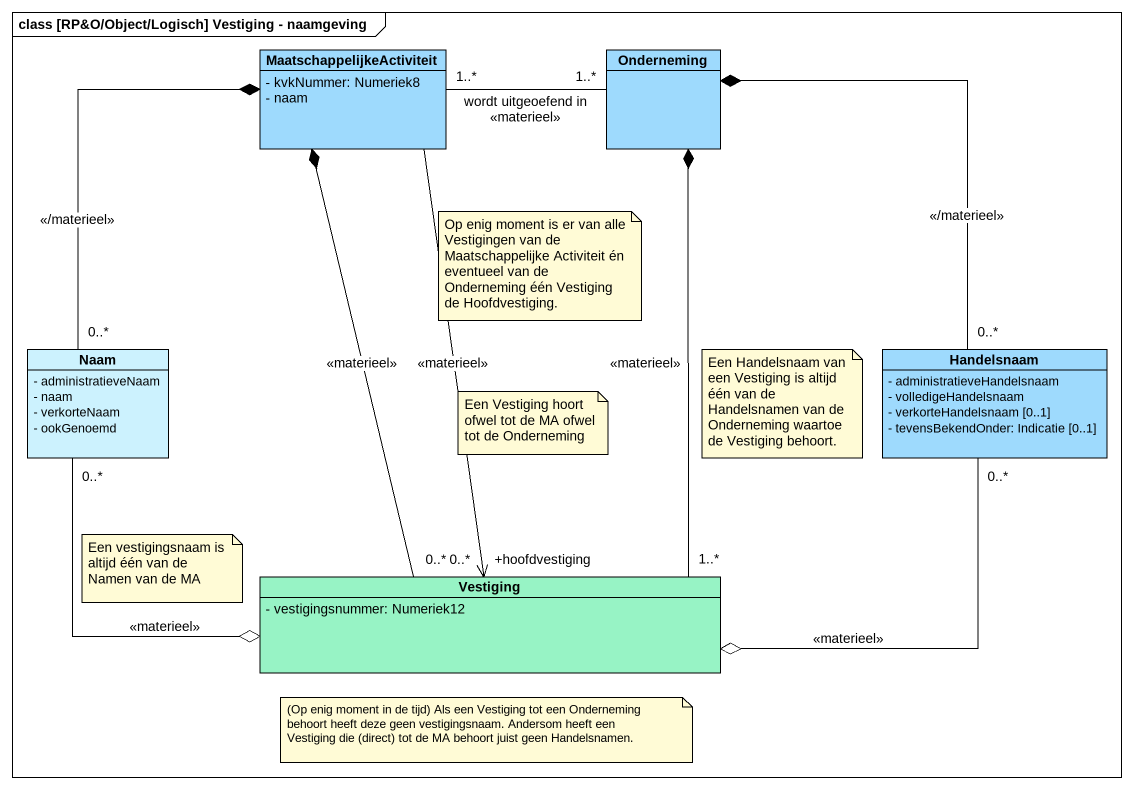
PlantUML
@startuml
mainframe class [RP&O/Object/Logisch] Vestiging - naamgeving
hide circle
hide empty members
skinparam classAttributeIconSize 0
class MaatschappelijkeActiviteit #9EDAFD {
  - kvkNummer: Numeriek8
  - naam
}
class Onderneming #9EDAFD
class Naam #CCF2FE {
  - administratieveNaam
  - naam
  - verkorteNaam
  - ookGenoemd
}
class Handelsnaam #9EDAFD {
  - administratieveHandelsnaam
  - volledigeHandelsnaam
  - verkorteHandelsnaam [0..1]
  - tevensBekendOnder: Indicatie [0..1]
}
class Vestiging #97F3C5 {
  - vestigingsnummer: Numeriek12
}
MaatschappelijkeActiviteit "1..*" -right- "1..*" Onderneming : wordt uitgeoefend in\n<<materieel>>
MaatschappelijkeActiviteit --> "+hoofdvestiging\n0..*" Vestiging : <<materieel>>
Naam "0..*" -up-* MaatschappelijkeActiviteit : <</materieel>>
Naam "0..*" -right-o Vestiging : <<materieel>>
Handelsnaam "0..*" -up-* Onderneming : <</materieel>>
Handelsnaam "0..*" -left-o Vestiging : <<materieel>>
Vestiging "0..*" -up-* MaatschappelijkeActiviteit : <<materieel>>
Vestiging "1..*" -up-* Onderneming : <<materieel>>
note as N1
  Op enig moment is er van alle Vestigingen van de Maatschappelijke Activiteit én eventueel van de Onderneming één Vestiging de Hoofdvestiging.
end note
note as N2
  Een Handelsnaam van een Vestiging is altijd één van de Handelsnamen van de Onderneming waartoe de Vestiging behoort.
end note
note as N3
  Een Vestiging hoort ofwel tot de MA ofwel tot de Onderneming
end note
note as N4
  Een vestigingsnaam is altijd één van de Namen van de MA
end note
note as N5
  (Op enig moment in de tijd) Als een Vestiging tot een Onderneming behoort heeft deze geen vestigingsnaam. Andersom heeft een Vestiging die (direct) tot de MA behoort juist geen Handelsnamen.
end note
@enduml
